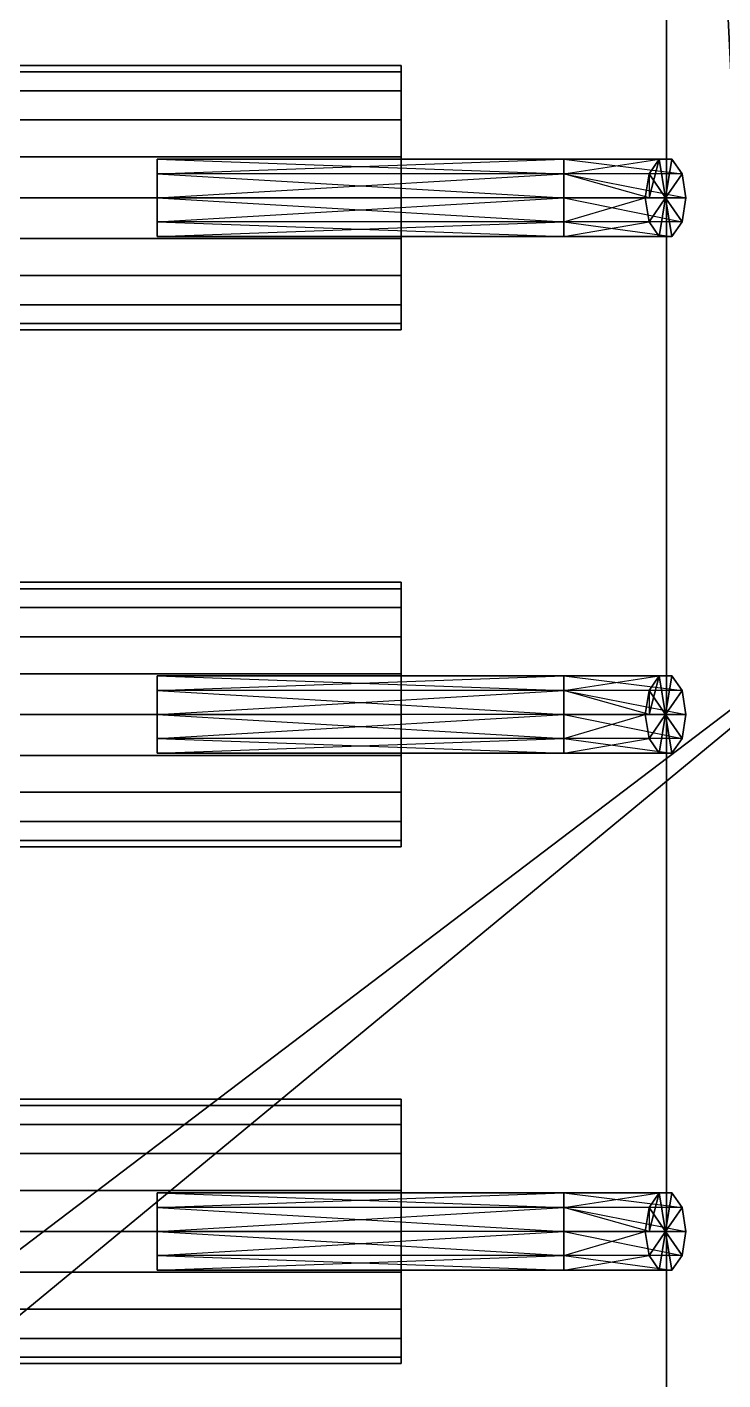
# Model space of a CAD drawing. Header units: millimetres. Extents: x 71 to 249, y 13 to 134.
# Drawn here: x 162.45 to 169.29, y 71.94 to 85.24 of the extents above; entities that cross this region are included whole.
import ezdxf

# ---------------------------------------------------------------- set-up
doc = ezdxf.new("R2010")
doc.units = ezdxf.units.MM
doc.layers.add('UB3D', color=1, linetype='Continuous')

msp = doc.modelspace()

# ---------------------------------------------------------------- linework, layer by layer
at = {"layer": 'UB3D', "color": 94}
for points in [[(219.529, 116.585, 72.51), (219.529, 28.585, 72.51), (103.529, 28.585, 72.51)], [(219.529, 116.585, 72.51), (103.529, 28.585, 72.51), (103.529, 116.585, 72.51)], [(219.529, 116.585, 72.5), (103.529, 116.585, 72.5), (103.529, 28.585, 72.5)], [(219.529, 116.585, 72.5), (103.529, 28.585, 72.5), (219.529, 28.585, 72.5)], [(215.719, 116.586, 89.521), (215.719, 28.586, 89.521), (109.038, 28.586, 89.521)], [(215.719, 116.586, 89.521), (109.038, 28.586, 89.521), (109.038, 116.586, 89.521)], [(215.719, 116.586, 89.511), (109.038, 116.586, 89.511), (109.038, 28.586, 89.511)], [(215.719, 116.586, 89.511), (109.038, 28.586, 89.511), (215.719, 28.586, 89.511)]]:
    msp.add_3dface(points, dxfattribs=at)
at = {"layer": 'UB3D', "color": 27}
for points in [[(168.737, 97.529, 89.521), (168.737, 46.748, 89.521), (168.737, 46.748, 91.521), (168.737, 97.529, 91.521)], [(168.737, 46.748, 89.521), (171.264, 46.748, 89.521), (171.264, 97.529, 89.521)], [(168.737, 46.748, 89.521), (171.264, 97.529, 89.521), (168.737, 97.529, 89.521)], [(168.737, 46.748, 89.521), (168.737, 97.529, 89.521), (168.737, 46.748, 89.521)], [(168.737, 97.529, 91.521), (171.264, 97.529, 91.521), (171.264, 46.748, 91.521)], [(168.737, 97.529, 91.521), (171.264, 46.748, 91.521), (168.737, 46.748, 91.521)], [(168.737, 97.529, 91.521), (168.737, 46.748, 91.521), (168.737, 97.529, 91.521)]]:
    msp.add_3dface(points, dxfattribs=at)
at = {"layer": 'UB3D', "color": 17}
for points in [[(166.129, 84.801, 74.808), (166.129, 84.865, 75.21), (158.629, 84.865, 75.21), (158.629, 84.801, 74.808)], [(166.129, 84.865, 75.21), (166.129, 84.801, 75.612), (158.629, 84.801, 75.612), (158.629, 84.865, 75.21)], [(166.129, 83.565, 75.21), (166.129, 84.801, 75.612), (166.129, 84.865, 75.21)], [(166.129, 83.565, 75.21), (166.129, 84.865, 75.21), (166.129, 84.801, 74.808)], [(166.129, 84.616, 74.446), (166.129, 84.801, 74.808), (158.629, 84.801, 74.808), (158.629, 84.616, 74.446)], [(166.129, 84.801, 75.612), (166.129, 84.616, 75.974), (158.629, 84.616, 75.974), (158.629, 84.801, 75.612)], [(166.129, 83.565, 75.21), (166.129, 84.616, 75.974), (166.129, 84.801, 75.612)], [(166.129, 83.565, 75.21), (166.129, 84.801, 74.808), (166.129, 84.616, 74.446)], [(166.129, 84.329, 74.158), (166.129, 84.616, 74.446), (158.629, 84.616, 74.446), (158.629, 84.329, 74.158)], [(166.129, 84.616, 75.974), (166.129, 84.329, 76.262), (158.629, 84.329, 76.262), (158.629, 84.616, 75.974)], [(166.129, 83.565, 75.21), (166.129, 84.329, 76.262), (166.129, 84.616, 75.974)], [(166.129, 83.565, 75.21), (166.129, 84.616, 74.446), (166.129, 84.329, 74.158)], [(166.129, 83.966, 73.974), (166.129, 84.329, 74.158), (158.629, 84.329, 74.158), (158.629, 83.966, 73.974)], [(166.129, 84.329, 76.262), (166.129, 83.966, 76.446), (158.629, 83.966, 76.446), (158.629, 84.329, 76.262)], [(166.129, 83.565, 75.21), (166.129, 83.966, 76.446), (166.129, 84.329, 76.262)], [(166.129, 83.565, 75.21), (166.129, 84.329, 74.158), (166.129, 83.966, 73.974)], [(166.129, 83.565, 73.91), (166.129, 83.966, 73.974), (158.629, 83.966, 73.974), (158.629, 83.565, 73.91)], [(166.129, 83.966, 76.446), (166.129, 83.565, 76.51), (158.629, 83.565, 76.51), (158.629, 83.966, 76.446)], [(166.129, 83.565, 75.21), (166.129, 83.565, 76.51), (166.129, 83.966, 76.446)], [(166.129, 83.565, 75.21), (166.129, 83.966, 73.974), (166.129, 83.565, 73.91)], [(166.129, 83.565, 76.51), (166.129, 83.163, 76.446), (158.629, 83.163, 76.446), (158.629, 83.565, 76.51)], [(166.129, 83.163, 73.974), (166.129, 83.565, 73.91), (158.629, 83.565, 73.91), (158.629, 83.163, 73.974)], [(166.129, 83.565, 75.21), (166.129, 83.565, 73.91), (166.129, 83.163, 73.974)], [(166.129, 83.565, 75.21), (166.129, 83.163, 73.974), (166.129, 82.801, 74.158)], [(166.129, 83.565, 75.21), (166.129, 82.801, 74.158), (166.129, 82.513, 74.446)], [(166.129, 83.565, 75.21), (166.129, 82.513, 74.446), (166.129, 82.328, 74.808)], [(166.129, 83.565, 75.21), (166.129, 82.328, 74.808), (166.129, 82.265, 75.21)], [(166.129, 83.565, 75.21), (166.129, 82.265, 75.21), (166.129, 82.328, 75.612)], [(166.129, 83.565, 75.21), (166.129, 82.328, 75.612), (166.129, 82.513, 75.974)], [(166.129, 83.565, 75.21), (166.129, 82.513, 75.974), (166.129, 82.801, 76.262)], [(166.129, 83.565, 75.21), (166.129, 82.801, 76.262), (166.129, 83.163, 76.446)], [(166.129, 83.163, 76.446), (166.129, 82.801, 76.262), (158.629, 82.801, 76.262), (158.629, 83.163, 76.446)], [(166.129, 82.801, 74.158), (166.129, 83.163, 73.974), (158.629, 83.163, 73.974), (158.629, 82.801, 74.158)], [(166.129, 82.801, 76.262), (166.129, 82.513, 75.974), (158.629, 82.513, 75.974), (158.629, 82.801, 76.262)], [(166.129, 82.513, 74.446), (166.129, 82.801, 74.158), (158.629, 82.801, 74.158), (158.629, 82.513, 74.446)], [(166.129, 82.513, 75.974), (166.129, 82.328, 75.612), (158.629, 82.328, 75.612), (158.629, 82.513, 75.974)], [(166.129, 82.328, 74.808), (166.129, 82.513, 74.446), (158.629, 82.513, 74.446), (158.629, 82.328, 74.808)], [(166.129, 82.328, 75.612), (166.129, 82.265, 75.21), (158.629, 82.265, 75.21), (158.629, 82.328, 75.612)], [(166.129, 82.265, 75.21), (166.129, 82.328, 74.808), (158.629, 82.328, 74.808), (158.629, 82.265, 75.21)], [(158.629, 79.721, 75.612), (158.629, 79.785, 75.21), (166.129, 79.785, 75.21), (166.129, 79.721, 75.612)], [(158.629, 79.785, 75.21), (158.629, 79.721, 74.808), (166.129, 79.721, 74.808), (166.129, 79.785, 75.21)], [(158.629, 79.536, 75.974), (158.629, 79.721, 75.612), (166.129, 79.721, 75.612), (166.129, 79.536, 75.974)], [(158.629, 79.721, 74.808), (158.629, 79.536, 74.446), (166.129, 79.536, 74.446), (166.129, 79.721, 74.808)], [(166.129, 78.485, 75.21), (166.129, 79.721, 75.612), (166.129, 79.785, 75.21)], [(166.129, 78.485, 75.21), (166.129, 79.785, 75.21), (166.129, 79.721, 74.808)], [(166.129, 78.485, 75.21), (166.129, 79.536, 75.974), (166.129, 79.721, 75.612)], [(166.129, 78.485, 75.21), (166.129, 79.721, 74.808), (166.129, 79.536, 74.446)], [(158.629, 79.249, 76.262), (158.629, 79.536, 75.974), (166.129, 79.536, 75.974), (166.129, 79.249, 76.262)], [(158.629, 79.536, 74.446), (158.629, 79.249, 74.158), (166.129, 79.249, 74.158), (166.129, 79.536, 74.446)], [(166.129, 78.485, 75.21), (166.129, 79.249, 76.262), (166.129, 79.536, 75.974)], [(166.129, 78.485, 75.21), (166.129, 79.536, 74.446), (166.129, 79.249, 74.158)], [(158.629, 78.886, 76.446), (158.629, 79.249, 76.262), (166.129, 79.249, 76.262), (166.129, 78.886, 76.446)], [(158.629, 79.249, 74.158), (158.629, 78.886, 73.974), (166.129, 78.886, 73.974), (166.129, 79.249, 74.158)], [(166.129, 78.485, 75.21), (166.129, 78.886, 76.446), (166.129, 79.249, 76.262)], [(166.129, 78.485, 75.21), (166.129, 79.249, 74.158), (166.129, 78.886, 73.974)], [(158.629, 78.485, 76.51), (158.629, 78.886, 76.446), (166.129, 78.886, 76.446), (166.129, 78.485, 76.51)], [(158.629, 78.886, 73.974), (158.629, 78.485, 73.91), (166.129, 78.485, 73.91), (166.129, 78.886, 73.974)], [(166.129, 78.485, 75.21), (166.129, 78.485, 76.51), (166.129, 78.886, 76.446)], [(158.629, 78.485, 73.91), (158.629, 78.083, 73.974), (166.129, 78.083, 73.974), (166.129, 78.485, 73.91)], [(158.629, 78.083, 76.446), (158.629, 78.485, 76.51), (166.129, 78.485, 76.51), (166.129, 78.083, 76.446)], [(166.129, 78.485, 75.21), (166.129, 78.485, 73.91), (166.129, 78.083, 73.974)], [(166.129, 78.485, 75.21), (166.129, 78.083, 73.974), (166.129, 77.721, 74.158)], [(166.129, 78.485, 75.21), (166.129, 77.721, 74.158), (166.129, 77.433, 74.446)], [(166.129, 78.485, 75.21), (166.129, 77.433, 74.446), (166.129, 77.248, 74.808)], [(166.129, 78.485, 75.21), (166.129, 77.248, 74.808), (166.129, 77.185, 75.21)], [(166.129, 78.485, 75.21), (166.129, 77.185, 75.21), (166.129, 77.248, 75.612)], [(166.129, 78.485, 75.21), (166.129, 77.248, 75.612), (166.129, 77.433, 75.974)], [(166.129, 78.485, 75.21), (166.129, 77.433, 75.974), (166.129, 77.721, 76.262)], [(166.129, 78.485, 75.21), (166.129, 77.721, 76.262), (166.129, 78.083, 76.446)], [(166.129, 78.485, 75.21), (166.129, 78.083, 76.446), (166.129, 78.485, 76.51)], [(158.629, 78.083, 73.974), (158.629, 77.721, 74.158), (166.129, 77.721, 74.158), (166.129, 78.083, 73.974)], [(158.629, 77.721, 76.262), (158.629, 78.083, 76.446), (166.129, 78.083, 76.446), (166.129, 77.721, 76.262)], [(158.629, 77.721, 74.158), (158.629, 77.433, 74.446), (166.129, 77.433, 74.446), (166.129, 77.721, 74.158)], [(158.629, 77.433, 75.974), (158.629, 77.721, 76.262), (166.129, 77.721, 76.262), (166.129, 77.433, 75.974)], [(158.629, 77.433, 74.446), (158.629, 77.248, 74.808), (166.129, 77.248, 74.808), (166.129, 77.433, 74.446)], [(158.629, 77.248, 75.612), (158.629, 77.433, 75.974), (166.129, 77.433, 75.974), (166.129, 77.248, 75.612)], [(158.629, 77.248, 74.808), (158.629, 77.185, 75.21), (166.129, 77.185, 75.21), (166.129, 77.248, 74.808)], [(158.629, 77.185, 75.21), (158.629, 77.248, 75.612), (166.129, 77.248, 75.612), (166.129, 77.185, 75.21)], [(158.629, 74.641, 75.612), (158.629, 74.705, 75.21), (166.129, 74.705, 75.21), (166.129, 74.641, 75.612)], [(158.629, 74.705, 75.21), (158.629, 74.641, 74.808), (166.129, 74.641, 74.808), (166.129, 74.705, 75.21)], [(158.629, 74.456, 75.974), (158.629, 74.641, 75.612), (166.129, 74.641, 75.612), (166.129, 74.456, 75.974)], [(158.629, 74.641, 74.808), (158.629, 74.456, 74.446), (166.129, 74.456, 74.446), (166.129, 74.641, 74.808)], [(166.129, 73.405, 75.21), (166.129, 74.641, 75.612), (166.129, 74.705, 75.21)], [(166.129, 73.405, 75.21), (166.129, 74.705, 75.21), (166.129, 74.641, 74.808)], [(166.129, 73.405, 75.21), (166.129, 74.456, 75.974), (166.129, 74.641, 75.612)], [(166.129, 73.405, 75.21), (166.129, 74.641, 74.808), (166.129, 74.456, 74.446)], [(158.629, 74.169, 76.262), (158.629, 74.456, 75.974), (166.129, 74.456, 75.974), (166.129, 74.169, 76.262)], [(158.629, 74.456, 74.446), (158.629, 74.169, 74.158), (166.129, 74.169, 74.158), (166.129, 74.456, 74.446)], [(166.129, 73.405, 75.21), (166.129, 74.169, 76.262), (166.129, 74.456, 75.974)], [(166.129, 73.405, 75.21), (166.129, 74.456, 74.446), (166.129, 74.169, 74.158)], [(158.629, 73.806, 76.446), (158.629, 74.169, 76.262), (166.129, 74.169, 76.262), (166.129, 73.806, 76.446)], [(158.629, 74.169, 74.158), (158.629, 73.806, 73.974), (166.129, 73.806, 73.974), (166.129, 74.169, 74.158)], [(166.129, 73.405, 75.21), (166.129, 73.806, 76.446), (166.129, 74.169, 76.262)], [(166.129, 73.405, 75.21), (166.129, 74.169, 74.158), (166.129, 73.806, 73.974)], [(158.629, 73.405, 76.51), (158.629, 73.806, 76.446), (166.129, 73.806, 76.446), (166.129, 73.405, 76.51)], [(158.629, 73.806, 73.974), (158.629, 73.405, 73.91), (166.129, 73.405, 73.91), (166.129, 73.806, 73.974)], [(166.129, 73.405, 75.21), (166.129, 73.405, 76.51), (166.129, 73.806, 76.446)], [(158.629, 73.405, 73.91), (158.629, 73.003, 73.974), (166.129, 73.003, 73.974), (166.129, 73.405, 73.91)], [(158.629, 73.003, 76.446), (158.629, 73.405, 76.51), (166.129, 73.405, 76.51), (166.129, 73.003, 76.446)], [(166.129, 73.405, 75.21), (166.129, 73.405, 73.91), (166.129, 73.003, 73.974)], [(166.129, 73.405, 75.21), (166.129, 73.003, 73.974), (166.129, 72.641, 74.158)], [(166.129, 73.405, 75.21), (166.129, 72.641, 74.158), (166.129, 72.353, 74.446)], [(166.129, 73.405, 75.21), (166.129, 72.353, 74.446), (166.129, 72.168, 74.808)], [(166.129, 73.405, 75.21), (166.129, 72.168, 74.808), (166.129, 72.105, 75.21)], [(166.129, 73.405, 75.21), (166.129, 72.105, 75.21), (166.129, 72.168, 75.612)], [(166.129, 73.405, 75.21), (166.129, 72.168, 75.612), (166.129, 72.353, 75.974)], [(166.129, 73.405, 75.21), (166.129, 72.353, 75.974), (166.129, 72.641, 76.262)], [(166.129, 73.405, 75.21), (166.129, 72.641, 76.262), (166.129, 73.003, 76.446)], [(166.129, 73.405, 75.21), (166.129, 73.003, 76.446), (166.129, 73.405, 76.51)], [(158.629, 73.003, 73.974), (158.629, 72.641, 74.158), (166.129, 72.641, 74.158), (166.129, 73.003, 73.974)], [(158.629, 72.641, 76.262), (158.629, 73.003, 76.446), (166.129, 73.003, 76.446), (166.129, 72.641, 76.262)], [(158.629, 72.641, 74.158), (158.629, 72.353, 74.446), (166.129, 72.353, 74.446), (166.129, 72.641, 74.158)], [(158.629, 72.353, 75.974), (158.629, 72.641, 76.262), (166.129, 72.641, 76.262), (166.129, 72.353, 75.974)], [(158.629, 72.353, 74.446), (158.629, 72.168, 74.808), (166.129, 72.168, 74.808), (166.129, 72.353, 74.446)], [(158.629, 72.168, 75.612), (158.629, 72.353, 75.974), (166.129, 72.353, 75.974), (166.129, 72.168, 75.612)], [(158.629, 72.168, 74.808), (158.629, 72.105, 75.21), (166.129, 72.105, 75.21), (166.129, 72.168, 74.808)], [(158.629, 72.105, 75.21), (158.629, 72.168, 75.612), (166.129, 72.168, 75.612), (166.129, 72.105, 75.21)]]:
    msp.add_3dface(points, dxfattribs=at)
at = {"layer": 'UB3D', "color": 254}
for points in [[(167.729, 83.8, 74.379), (163.729, 83.8, 74.379), (167.729, 83.945, 74.429)], [(163.729, 83.8, 74.379), (167.729, 83.945, 74.429), (163.729, 83.945, 74.429)], [(167.729, 83.945, 74.429), (163.729, 83.945, 74.429), (167.729, 83.945, 74.491)], [(163.729, 83.945, 74.429), (167.729, 83.945, 74.491), (163.729, 83.945, 74.491)], [(167.729, 83.945, 74.491), (163.729, 83.945, 74.491), (167.729, 83.8, 74.541)], [(163.729, 83.945, 74.491), (167.729, 83.8, 74.541), (163.729, 83.8, 74.541)], [(163.729, 83.565, 74.46), (163.729, 83.8, 74.541), (163.729, 83.945, 74.491)], [(163.729, 83.565, 74.46), (163.729, 83.945, 74.491), (163.729, 83.945, 74.429)], [(163.729, 83.565, 74.46), (163.729, 83.945, 74.429), (163.729, 83.8, 74.379)], [(168.567, 83.565, 73.883), (167.729, 83.8, 74.379), (168.667, 83.945, 73.883)], [(167.729, 83.8, 74.379), (168.667, 83.945, 73.883), (167.729, 83.945, 74.429)], [(168.667, 83.945, 73.883), (167.729, 83.945, 74.429), (168.791, 83.945, 73.883)], [(167.729, 83.945, 74.429), (168.791, 83.945, 73.883), (167.729, 83.945, 74.491)], [(168.791, 83.945, 73.883), (167.729, 83.945, 74.491), (168.891, 83.8, 73.883)], [(167.729, 83.945, 74.491), (168.891, 83.8, 73.883), (167.729, 83.8, 74.541)], [(168.567, 83.8, 71), (168.567, 83.565, 73.883), (168.667, 83.945, 71)], [(168.567, 83.565, 73.883), (168.667, 83.945, 71), (168.667, 83.945, 73.883)], [(168.729, 83.565, 71), (168.567, 83.8, 71), (168.667, 83.945, 71)], [(168.667, 83.945, 71), (168.667, 83.945, 73.883), (168.791, 83.945, 71)], [(168.667, 83.945, 73.883), (168.791, 83.945, 71), (168.791, 83.945, 73.883)], [(168.729, 83.565, 71), (168.667, 83.945, 71), (168.791, 83.945, 71)], [(168.729, 83.565, 71), (168.791, 83.945, 71), (168.891, 83.8, 71)], [(168.791, 83.945, 71), (168.791, 83.945, 73.883), (168.891, 83.8, 71)], [(168.791, 83.945, 73.883), (168.891, 83.8, 71), (168.891, 83.8, 73.883)], [(167.729, 83.565, 74.36), (163.729, 83.565, 74.36), (167.729, 83.8, 74.379)], [(163.729, 83.565, 74.36), (167.729, 83.8, 74.379), (163.729, 83.8, 74.379)], [(167.729, 83.8, 74.541), (163.729, 83.8, 74.541), (167.729, 83.565, 74.56)], [(163.729, 83.8, 74.541), (167.729, 83.565, 74.56), (163.729, 83.565, 74.56)], [(163.729, 83.565, 74.46), (163.729, 83.565, 74.56), (163.729, 83.8, 74.541)], [(163.729, 83.565, 74.46), (163.729, 83.8, 74.379), (163.729, 83.565, 74.36)], [(167.729, 83.565, 74.36), (168.567, 83.565, 73.883), (167.729, 83.8, 74.379)], [(168.891, 83.8, 73.883), (167.729, 83.8, 74.541), (168.929, 83.565, 73.883)], [(167.729, 83.8, 74.541), (168.929, 83.565, 73.883), (167.729, 83.565, 74.56)], [(168.529, 83.565, 71), (168.529, 83.565, 73.883), (168.567, 83.8, 71)], [(168.529, 83.565, 73.883), (168.567, 83.8, 71), (168.567, 83.565, 73.883)], [(168.729, 83.565, 71), (168.529, 83.565, 71), (168.567, 83.8, 71)], [(168.729, 83.565, 71), (168.891, 83.8, 71), (168.929, 83.565, 71)], [(168.891, 83.8, 71), (168.891, 83.8, 73.883), (168.929, 83.565, 71)], [(168.891, 83.8, 73.883), (168.929, 83.565, 71), (168.929, 83.565, 73.883)], [(167.729, 83.565, 74.56), (163.729, 83.565, 74.56), (167.729, 83.329, 74.541)], [(163.729, 83.565, 74.56), (167.729, 83.329, 74.541), (163.729, 83.329, 74.541)], [(167.729, 83.329, 74.379), (163.729, 83.329, 74.379), (167.729, 83.565, 74.36)], [(163.729, 83.329, 74.379), (167.729, 83.565, 74.36), (163.729, 83.565, 74.36)], [(163.729, 83.565, 74.46), (163.729, 83.565, 74.36), (163.729, 83.329, 74.379)], [(163.729, 83.565, 74.46), (163.729, 83.329, 74.379), (163.729, 83.184, 74.429)], [(163.729, 83.565, 74.46), (163.729, 83.184, 74.429), (163.729, 83.184, 74.491)], [(163.729, 83.565, 74.46), (163.729, 83.184, 74.491), (163.729, 83.329, 74.541)], [(163.729, 83.565, 74.46), (163.729, 83.329, 74.541), (163.729, 83.565, 74.56)], [(168.529, 83.565, 73.883), (167.729, 83.565, 74.36), (168.567, 83.565, 73.883)], [(168.929, 83.565, 73.883), (167.729, 83.565, 74.56), (168.891, 83.329, 73.883)], [(167.729, 83.565, 74.56), (168.891, 83.329, 73.883), (167.729, 83.329, 74.541)], [(168.567, 83.329, 73.883), (167.729, 83.329, 74.379), (168.529, 83.565, 73.883)], [(167.729, 83.329, 74.379), (168.529, 83.565, 73.883), (167.729, 83.565, 74.36)], [(168.567, 83.329, 71), (168.567, 83.329, 73.883), (168.529, 83.565, 71)], [(168.567, 83.329, 73.883), (168.529, 83.565, 71), (168.529, 83.565, 73.883)], [(168.729, 83.565, 71), (168.567, 83.329, 71), (168.529, 83.565, 71)], [(168.729, 83.565, 71), (168.667, 83.184, 71), (168.567, 83.329, 71)], [(168.729, 83.565, 71), (168.791, 83.184, 71), (168.667, 83.184, 71)], [(168.729, 83.565, 71), (168.929, 83.565, 71), (168.891, 83.329, 71)], [(168.729, 83.565, 71), (168.891, 83.329, 71), (168.791, 83.184, 71)], [(168.929, 83.565, 71), (168.929, 83.565, 73.883), (168.891, 83.329, 71)], [(168.929, 83.565, 73.883), (168.891, 83.329, 71), (168.891, 83.329, 73.883)], [(167.729, 83.329, 74.541), (163.729, 83.329, 74.541), (167.729, 83.184, 74.491)], [(163.729, 83.329, 74.541), (167.729, 83.184, 74.491), (163.729, 83.184, 74.491)], [(167.729, 83.184, 74.429), (163.729, 83.184, 74.429), (167.729, 83.329, 74.379)], [(163.729, 83.184, 74.429), (167.729, 83.329, 74.379), (163.729, 83.329, 74.379)], [(168.891, 83.329, 73.883), (167.729, 83.329, 74.541), (168.791, 83.184, 73.883)], [(167.729, 83.329, 74.541), (168.791, 83.184, 73.883), (167.729, 83.184, 74.491)], [(168.667, 83.184, 73.883), (167.729, 83.184, 74.429), (168.567, 83.329, 73.883)], [(167.729, 83.184, 74.429), (168.567, 83.329, 73.883), (167.729, 83.329, 74.379)], [(168.667, 83.184, 71), (168.667, 83.184, 73.883), (168.567, 83.329, 71)], [(168.667, 83.184, 73.883), (168.567, 83.329, 71), (168.567, 83.329, 73.883)], [(168.891, 83.329, 71), (168.891, 83.329, 73.883), (168.791, 83.184, 71)], [(168.891, 83.329, 73.883), (168.791, 83.184, 71), (168.791, 83.184, 73.883)], [(167.729, 83.184, 74.491), (163.729, 83.184, 74.491), (167.729, 83.184, 74.429)], [(163.729, 83.184, 74.491), (167.729, 83.184, 74.429), (163.729, 83.184, 74.429)], [(168.791, 83.184, 73.883), (167.729, 83.184, 74.491), (168.667, 83.184, 73.883)], [(167.729, 83.184, 74.491), (168.667, 83.184, 73.883), (167.729, 83.184, 74.429)], [(168.791, 83.184, 71), (168.791, 83.184, 73.883), (168.667, 83.184, 71)], [(168.791, 83.184, 73.883), (168.667, 83.184, 71), (168.667, 83.184, 73.883)], [(167.729, 78.72, 74.379), (163.729, 78.72, 74.379), (167.729, 78.865, 74.429)], [(163.729, 78.72, 74.379), (167.729, 78.865, 74.429), (163.729, 78.865, 74.429)], [(167.729, 78.865, 74.429), (163.729, 78.865, 74.429), (167.729, 78.865, 74.491)], [(163.729, 78.865, 74.429), (167.729, 78.865, 74.491), (163.729, 78.865, 74.491)], [(167.729, 78.865, 74.491), (163.729, 78.865, 74.491), (167.729, 78.72, 74.541)], [(163.729, 78.865, 74.491), (167.729, 78.72, 74.541), (163.729, 78.72, 74.541)], [(163.729, 78.485, 74.46), (163.729, 78.72, 74.541), (163.729, 78.865, 74.491)], [(163.729, 78.485, 74.46), (163.729, 78.865, 74.491), (163.729, 78.865, 74.429)], [(163.729, 78.485, 74.46), (163.729, 78.865, 74.429), (163.729, 78.72, 74.379)], [(168.567, 78.485, 73.883), (167.729, 78.72, 74.379), (168.667, 78.865, 73.883)], [(167.729, 78.72, 74.379), (168.667, 78.865, 73.883), (167.729, 78.865, 74.429)], [(168.667, 78.865, 73.883), (167.729, 78.865, 74.429), (168.791, 78.865, 73.883)], [(167.729, 78.865, 74.429), (168.791, 78.865, 73.883), (167.729, 78.865, 74.491)], [(168.791, 78.865, 73.883), (167.729, 78.865, 74.491), (168.891, 78.72, 73.883)], [(167.729, 78.865, 74.491), (168.891, 78.72, 73.883), (167.729, 78.72, 74.541)], [(168.567, 78.72, 71), (168.567, 78.485, 73.883), (168.667, 78.865, 71)], [(168.567, 78.485, 73.883), (168.667, 78.865, 71), (168.667, 78.865, 73.883)], [(168.729, 78.485, 71), (168.567, 78.72, 71), (168.667, 78.865, 71)], [(168.667, 78.865, 71), (168.667, 78.865, 73.883), (168.791, 78.865, 71)], [(168.667, 78.865, 73.883), (168.791, 78.865, 71), (168.791, 78.865, 73.883)], [(168.729, 78.485, 71), (168.667, 78.865, 71), (168.791, 78.865, 71)], [(168.729, 78.485, 71), (168.791, 78.865, 71), (168.891, 78.72, 71)], [(168.791, 78.865, 71), (168.791, 78.865, 73.883), (168.891, 78.72, 71)], [(168.791, 78.865, 73.883), (168.891, 78.72, 71), (168.891, 78.72, 73.883)], [(167.729, 78.485, 74.36), (163.729, 78.485, 74.36), (167.729, 78.72, 74.379)], [(163.729, 78.485, 74.36), (167.729, 78.72, 74.379), (163.729, 78.72, 74.379)], [(167.729, 78.72, 74.541), (163.729, 78.72, 74.541), (167.729, 78.485, 74.56)], [(163.729, 78.72, 74.541), (167.729, 78.485, 74.56), (163.729, 78.485, 74.56)], [(163.729, 78.485, 74.46), (163.729, 78.485, 74.56), (163.729, 78.72, 74.541)], [(163.729, 78.485, 74.46), (163.729, 78.72, 74.379), (163.729, 78.485, 74.36)], [(167.729, 78.485, 74.36), (168.567, 78.485, 73.883), (167.729, 78.72, 74.379)], [(168.891, 78.72, 73.883), (167.729, 78.72, 74.541), (168.929, 78.485, 73.883)], [(167.729, 78.72, 74.541), (168.929, 78.485, 73.883), (167.729, 78.485, 74.56)], [(168.529, 78.485, 71), (168.529, 78.485, 73.883), (168.567, 78.72, 71)], [(168.529, 78.485, 73.883), (168.567, 78.72, 71), (168.567, 78.485, 73.883)], [(168.729, 78.485, 71), (168.529, 78.485, 71), (168.567, 78.72, 71)], [(168.729, 78.485, 71), (168.891, 78.72, 71), (168.929, 78.485, 71)], [(168.891, 78.72, 71), (168.891, 78.72, 73.883), (168.929, 78.485, 71)], [(168.891, 78.72, 73.883), (168.929, 78.485, 71), (168.929, 78.485, 73.883)], [(167.729, 78.485, 74.56), (163.729, 78.485, 74.56), (167.729, 78.249, 74.541)], [(163.729, 78.485, 74.56), (167.729, 78.249, 74.541), (163.729, 78.249, 74.541)], [(167.729, 78.249, 74.379), (163.729, 78.249, 74.379), (167.729, 78.485, 74.36)], [(163.729, 78.249, 74.379), (167.729, 78.485, 74.36), (163.729, 78.485, 74.36)], [(163.729, 78.485, 74.46), (163.729, 78.485, 74.36), (163.729, 78.249, 74.379)], [(163.729, 78.485, 74.46), (163.729, 78.249, 74.379), (163.729, 78.104, 74.429)], [(163.729, 78.485, 74.46), (163.729, 78.104, 74.429), (163.729, 78.104, 74.491)], [(163.729, 78.485, 74.46), (163.729, 78.104, 74.491), (163.729, 78.249, 74.541)], [(163.729, 78.485, 74.46), (163.729, 78.249, 74.541), (163.729, 78.485, 74.56)], [(168.529, 78.485, 73.883), (167.729, 78.485, 74.36), (168.567, 78.485, 73.883)], [(168.929, 78.485, 73.883), (167.729, 78.485, 74.56), (168.891, 78.249, 73.883)], [(167.729, 78.485, 74.56), (168.891, 78.249, 73.883), (167.729, 78.249, 74.541)], [(168.567, 78.249, 73.883), (167.729, 78.249, 74.379), (168.529, 78.485, 73.883)], [(167.729, 78.249, 74.379), (168.529, 78.485, 73.883), (167.729, 78.485, 74.36)], [(168.567, 78.249, 71), (168.567, 78.249, 73.883), (168.529, 78.485, 71)], [(168.567, 78.249, 73.883), (168.529, 78.485, 71), (168.529, 78.485, 73.883)], [(168.729, 78.485, 71), (168.567, 78.249, 71), (168.529, 78.485, 71)], [(168.729, 78.485, 71), (168.667, 78.104, 71), (168.567, 78.249, 71)], [(168.729, 78.485, 71), (168.791, 78.104, 71), (168.667, 78.104, 71)], [(168.729, 78.485, 71), (168.929, 78.485, 71), (168.891, 78.249, 71)], [(168.729, 78.485, 71), (168.891, 78.249, 71), (168.791, 78.104, 71)], [(168.929, 78.485, 71), (168.929, 78.485, 73.883), (168.891, 78.249, 71)], [(168.929, 78.485, 73.883), (168.891, 78.249, 71), (168.891, 78.249, 73.883)], [(167.729, 78.249, 74.541), (163.729, 78.249, 74.541), (167.729, 78.104, 74.491)], [(163.729, 78.249, 74.541), (167.729, 78.104, 74.491), (163.729, 78.104, 74.491)], [(167.729, 78.104, 74.429), (163.729, 78.104, 74.429), (167.729, 78.249, 74.379)], [(163.729, 78.104, 74.429), (167.729, 78.249, 74.379), (163.729, 78.249, 74.379)], [(168.891, 78.249, 73.883), (167.729, 78.249, 74.541), (168.791, 78.104, 73.883)], [(167.729, 78.249, 74.541), (168.791, 78.104, 73.883), (167.729, 78.104, 74.491)], [(168.667, 78.104, 73.883), (167.729, 78.104, 74.429), (168.567, 78.249, 73.883)], [(167.729, 78.104, 74.429), (168.567, 78.249, 73.883), (167.729, 78.249, 74.379)], [(168.667, 78.104, 71), (168.667, 78.104, 73.883), (168.567, 78.249, 71)], [(168.667, 78.104, 73.883), (168.567, 78.249, 71), (168.567, 78.249, 73.883)], [(168.891, 78.249, 71), (168.891, 78.249, 73.883), (168.791, 78.104, 71)], [(168.891, 78.249, 73.883), (168.791, 78.104, 71), (168.791, 78.104, 73.883)], [(167.729, 78.104, 74.491), (163.729, 78.104, 74.491), (167.729, 78.104, 74.429)], [(163.729, 78.104, 74.491), (167.729, 78.104, 74.429), (163.729, 78.104, 74.429)], [(168.791, 78.104, 73.883), (167.729, 78.104, 74.491), (168.667, 78.104, 73.883)], [(167.729, 78.104, 74.491), (168.667, 78.104, 73.883), (167.729, 78.104, 74.429)], [(168.791, 78.104, 71), (168.791, 78.104, 73.883), (168.667, 78.104, 71)], [(168.791, 78.104, 73.883), (168.667, 78.104, 71), (168.667, 78.104, 73.883)], [(167.729, 73.64, 74.379), (163.729, 73.64, 74.379), (167.729, 73.785, 74.429)], [(163.729, 73.64, 74.379), (167.729, 73.785, 74.429), (163.729, 73.785, 74.429)], [(167.729, 73.785, 74.429), (163.729, 73.785, 74.429), (167.729, 73.785, 74.491)], [(163.729, 73.785, 74.429), (167.729, 73.785, 74.491), (163.729, 73.785, 74.491)], [(167.729, 73.785, 74.491), (163.729, 73.785, 74.491), (167.729, 73.64, 74.541)], [(163.729, 73.785, 74.491), (167.729, 73.64, 74.541), (163.729, 73.64, 74.541)], [(163.729, 73.405, 74.46), (163.729, 73.64, 74.541), (163.729, 73.785, 74.491)], [(163.729, 73.405, 74.46), (163.729, 73.785, 74.491), (163.729, 73.785, 74.429)], [(163.729, 73.405, 74.46), (163.729, 73.785, 74.429), (163.729, 73.64, 74.379)], [(168.567, 73.405, 73.883), (167.729, 73.64, 74.379), (168.667, 73.785, 73.883)], [(167.729, 73.64, 74.379), (168.667, 73.785, 73.883), (167.729, 73.785, 74.429)], [(168.667, 73.785, 73.883), (167.729, 73.785, 74.429), (168.791, 73.785, 73.883)], [(167.729, 73.785, 74.429), (168.791, 73.785, 73.883), (167.729, 73.785, 74.491)], [(168.791, 73.785, 73.883), (167.729, 73.785, 74.491), (168.891, 73.64, 73.883)], [(167.729, 73.785, 74.491), (168.891, 73.64, 73.883), (167.729, 73.64, 74.541)], [(168.567, 73.64, 71), (168.567, 73.405, 73.883), (168.667, 73.785, 71)], [(168.567, 73.405, 73.883), (168.667, 73.785, 71), (168.667, 73.785, 73.883)], [(168.729, 73.405, 71), (168.567, 73.64, 71), (168.667, 73.785, 71)], [(168.667, 73.785, 71), (168.667, 73.785, 73.883), (168.791, 73.785, 71)], [(168.667, 73.785, 73.883), (168.791, 73.785, 71), (168.791, 73.785, 73.883)], [(168.729, 73.405, 71), (168.667, 73.785, 71), (168.791, 73.785, 71)], [(168.729, 73.405, 71), (168.791, 73.785, 71), (168.891, 73.64, 71)], [(168.791, 73.785, 71), (168.791, 73.785, 73.883), (168.891, 73.64, 71)], [(168.791, 73.785, 73.883), (168.891, 73.64, 71), (168.891, 73.64, 73.883)], [(167.729, 73.405, 74.36), (163.729, 73.405, 74.36), (167.729, 73.64, 74.379)], [(163.729, 73.405, 74.36), (167.729, 73.64, 74.379), (163.729, 73.64, 74.379)], [(167.729, 73.64, 74.541), (163.729, 73.64, 74.541), (167.729, 73.405, 74.56)], [(163.729, 73.64, 74.541), (167.729, 73.405, 74.56), (163.729, 73.405, 74.56)], [(163.729, 73.405, 74.46), (163.729, 73.405, 74.56), (163.729, 73.64, 74.541)], [(163.729, 73.405, 74.46), (163.729, 73.64, 74.379), (163.729, 73.405, 74.36)], [(167.729, 73.405, 74.36), (168.567, 73.405, 73.883), (167.729, 73.64, 74.379)], [(168.891, 73.64, 73.883), (167.729, 73.64, 74.541), (168.929, 73.405, 73.883)], [(167.729, 73.64, 74.541), (168.929, 73.405, 73.883), (167.729, 73.405, 74.56)], [(168.529, 73.405, 71), (168.529, 73.405, 73.883), (168.567, 73.64, 71)], [(168.529, 73.405, 73.883), (168.567, 73.64, 71), (168.567, 73.405, 73.883)], [(168.729, 73.405, 71), (168.529, 73.405, 71), (168.567, 73.64, 71)], [(168.729, 73.405, 71), (168.891, 73.64, 71), (168.929, 73.405, 71)], [(168.891, 73.64, 71), (168.891, 73.64, 73.883), (168.929, 73.405, 71)], [(168.891, 73.64, 73.883), (168.929, 73.405, 71), (168.929, 73.405, 73.883)], [(167.729, 73.405, 74.56), (163.729, 73.405, 74.56), (167.729, 73.169, 74.541)], [(163.729, 73.405, 74.56), (167.729, 73.169, 74.541), (163.729, 73.169, 74.541)], [(167.729, 73.169, 74.379), (163.729, 73.169, 74.379), (167.729, 73.405, 74.36)], [(163.729, 73.169, 74.379), (167.729, 73.405, 74.36), (163.729, 73.405, 74.36)], [(163.729, 73.405, 74.46), (163.729, 73.405, 74.36), (163.729, 73.169, 74.379)], [(163.729, 73.405, 74.46), (163.729, 73.169, 74.379), (163.729, 73.024, 74.429)], [(163.729, 73.405, 74.46), (163.729, 73.024, 74.429), (163.729, 73.024, 74.491)], [(163.729, 73.405, 74.46), (163.729, 73.024, 74.491), (163.729, 73.169, 74.541)], [(163.729, 73.405, 74.46), (163.729, 73.169, 74.541), (163.729, 73.405, 74.56)], [(168.529, 73.405, 73.883), (167.729, 73.405, 74.36), (168.567, 73.405, 73.883)], [(168.929, 73.405, 73.883), (167.729, 73.405, 74.56), (168.891, 73.169, 73.883)], [(167.729, 73.405, 74.56), (168.891, 73.169, 73.883), (167.729, 73.169, 74.541)], [(168.567, 73.169, 73.883), (167.729, 73.169, 74.379), (168.529, 73.405, 73.883)], [(167.729, 73.169, 74.379), (168.529, 73.405, 73.883), (167.729, 73.405, 74.36)], [(168.567, 73.169, 71), (168.567, 73.169, 73.883), (168.529, 73.405, 71)], [(168.567, 73.169, 73.883), (168.529, 73.405, 71), (168.529, 73.405, 73.883)], [(168.729, 73.405, 71), (168.567, 73.169, 71), (168.529, 73.405, 71)], [(168.729, 73.405, 71), (168.667, 73.024, 71), (168.567, 73.169, 71)], [(168.729, 73.405, 71), (168.791, 73.024, 71), (168.667, 73.024, 71)], [(168.729, 73.405, 71), (168.929, 73.405, 71), (168.891, 73.169, 71)], [(168.729, 73.405, 71), (168.891, 73.169, 71), (168.791, 73.024, 71)], [(168.929, 73.405, 71), (168.929, 73.405, 73.883), (168.891, 73.169, 71)], [(168.929, 73.405, 73.883), (168.891, 73.169, 71), (168.891, 73.169, 73.883)], [(167.729, 73.169, 74.541), (163.729, 73.169, 74.541), (167.729, 73.024, 74.491)], [(163.729, 73.169, 74.541), (167.729, 73.024, 74.491), (163.729, 73.024, 74.491)], [(167.729, 73.024, 74.429), (163.729, 73.024, 74.429), (167.729, 73.169, 74.379)], [(163.729, 73.024, 74.429), (167.729, 73.169, 74.379), (163.729, 73.169, 74.379)], [(168.891, 73.169, 73.883), (167.729, 73.169, 74.541), (168.791, 73.024, 73.883)], [(167.729, 73.169, 74.541), (168.791, 73.024, 73.883), (167.729, 73.024, 74.491)], [(168.667, 73.024, 73.883), (167.729, 73.024, 74.429), (168.567, 73.169, 73.883)], [(167.729, 73.024, 74.429), (168.567, 73.169, 73.883), (167.729, 73.169, 74.379)], [(168.667, 73.024, 71), (168.667, 73.024, 73.883), (168.567, 73.169, 71)], [(168.667, 73.024, 73.883), (168.567, 73.169, 71), (168.567, 73.169, 73.883)], [(168.891, 73.169, 71), (168.891, 73.169, 73.883), (168.791, 73.024, 71)], [(168.891, 73.169, 73.883), (168.791, 73.024, 71), (168.791, 73.024, 73.883)], [(167.729, 73.024, 74.491), (163.729, 73.024, 74.491), (167.729, 73.024, 74.429)], [(163.729, 73.024, 74.491), (167.729, 73.024, 74.429), (163.729, 73.024, 74.429)], [(168.791, 73.024, 73.883), (167.729, 73.024, 74.491), (168.667, 73.024, 73.883)], [(167.729, 73.024, 74.491), (168.667, 73.024, 73.883), (167.729, 73.024, 74.429)], [(168.791, 73.024, 71), (168.791, 73.024, 73.883), (168.667, 73.024, 71)], [(168.791, 73.024, 73.883), (168.667, 73.024, 71), (168.667, 73.024, 73.883)]]:
    msp.add_3dface(points, dxfattribs=at)

doc.saveas('drawing.dxf')
